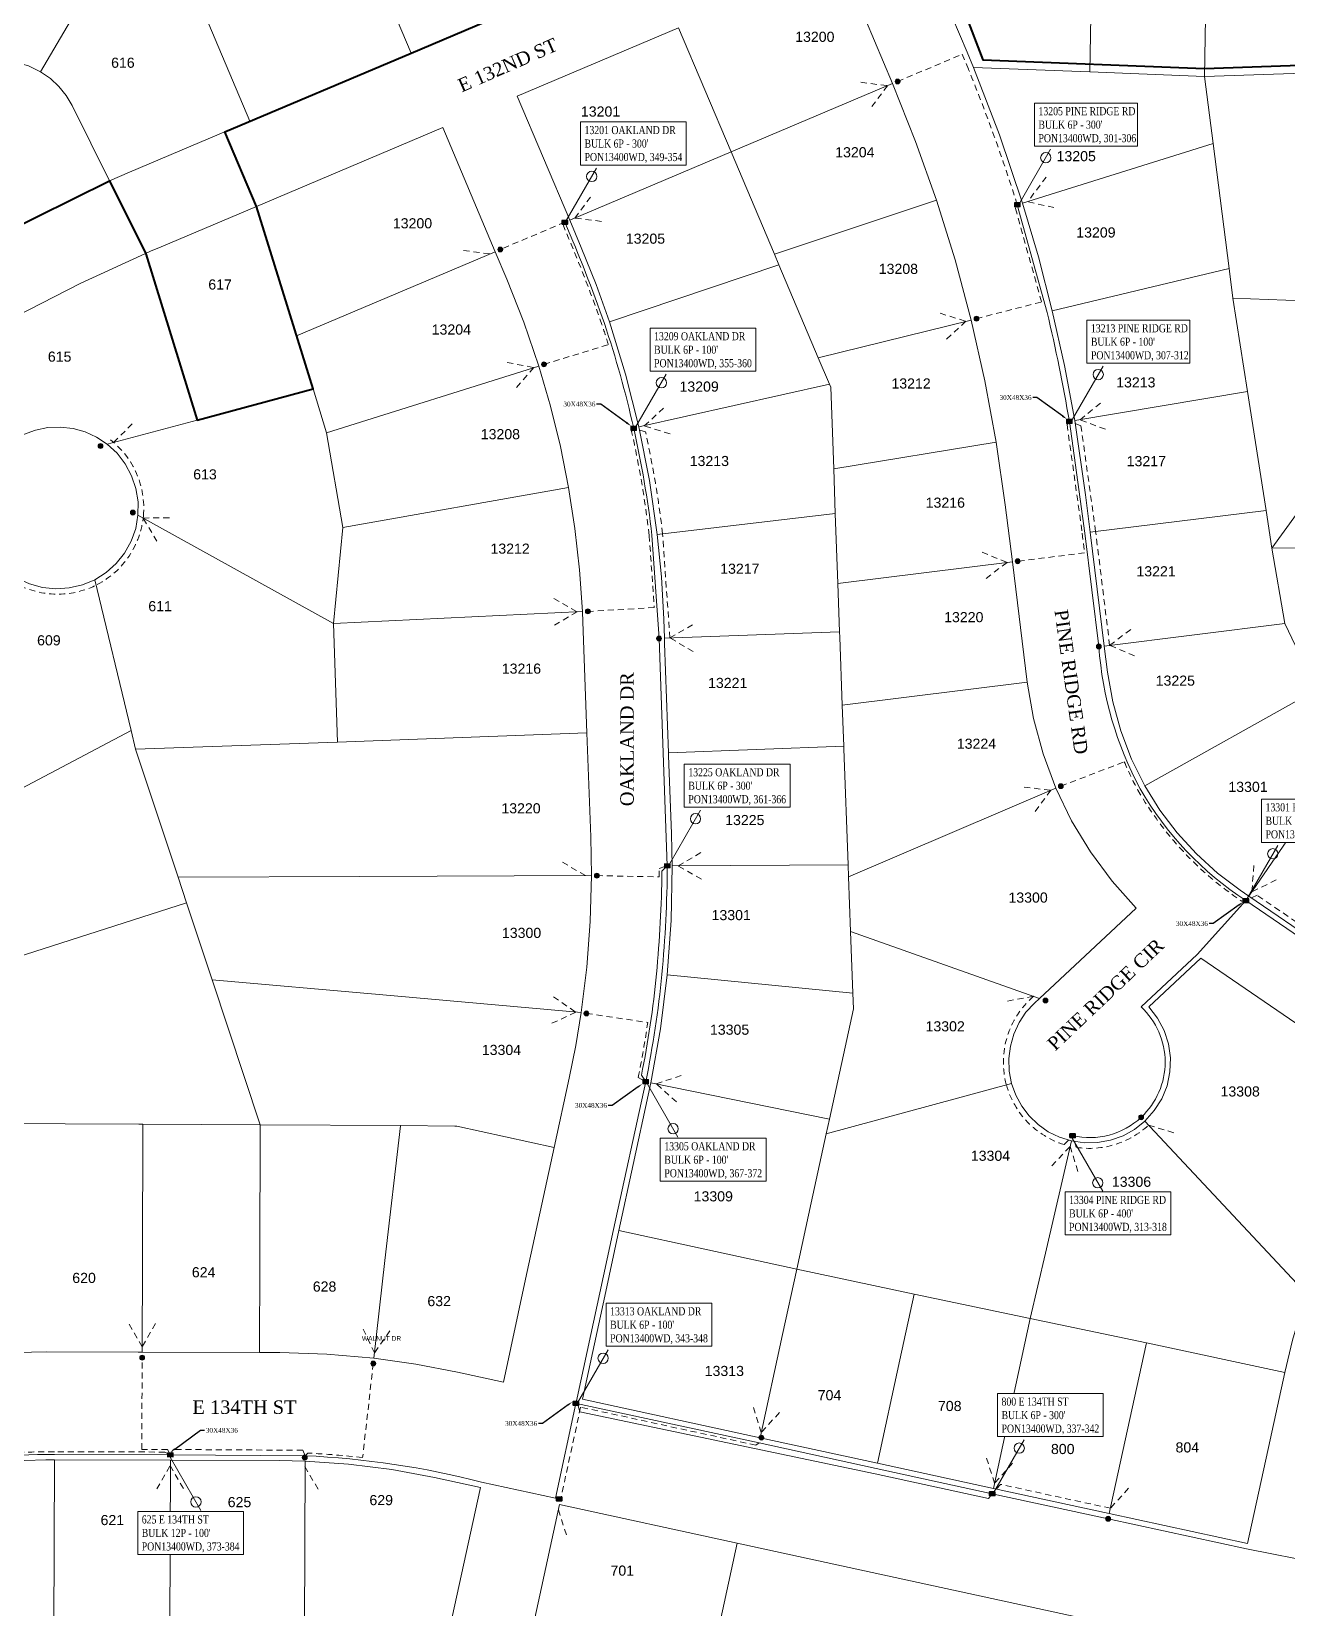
# Model space of a CAD drawing. Header units: feet. Extents: x 865220 to 2822444, y -2240498 to 975731.
# Drawn here: x 2815215 to 2816146, y 970815 to 971985 of the extents above; entities that cross this region are included whole.
import ezdxf
from ezdxf import colors
from ezdxf.entities.mleader import LeaderData, LeaderLine
from ezdxf.enums import TextEntityAlignment as Align
from ezdxf.lldxf.tags import DXFTag
from ezdxf.math import Vec2, Vec3

# ---------------------------------------------------------------- set-up
doc = ezdxf.new("R2010")
doc.units = ezdxf.units.FT
doc.header["$LTSCALE"] = 0.015
doc.header["$MEASUREMENT"] = 0
doc.linetypes.add('DASHED', pattern=[5, 3, -2])
for name, color, linetype in [('144C', 112, '144C'), ('48E', 112, '48E'), ('48F', 112, '48F'), ('Dakota County Addresses', 7, 'Continuous'), ('Dakota County Parcels', 7, 'Continuous'), ('DETAIL', 7, 'Continuous'), ('DROP BURIED', 7, 'DASHED'), ('NOTES', 7, 'Continuous'), ('STREET NAME', 7, 'Continuous'), ('TAIL', 1, 'MST'), ('TELEPHONE STRUCT-PROP', 6, 'Continuous'), ('TERMINALS', 7, 'Continuous')]:
    doc.layers.add(name, color=color, linetype=linetype)
doc.layers.add('RUNNING LINE (UNDERGROUND)', color=10, linetype='Continuous', lineweight=40)
doc.layers.add('WORK BOUNDARY', color=110, linetype='Continuous', lineweight=40)
doc.styles.add('Dimensions 100', font='arial.ttf')
doc.styles.add('Line', font='txt.shx', dxfattribs={"height": 3})
doc.styles.add('SIMPLEX', font='times.ttf', dxfattribs={"width": 0.8})
doc.styles.get("Standard").update_dxf_attribs({"font": 'times.ttf'})
doc.styles.add('Utilities', font='arial.ttf', dxfattribs={"height": 2.5})
tags = doc.linetypes.add('144C', pattern='A,80,-5,["144C",Line,S=1.5,R=0,X=0,Y=-1.5],-24', length=109).pattern_tags.tags
tags[6] = DXFTag(74, 10)
tags = doc.linetypes.add('48E', pattern='A,80,-5,["48E",Line,S=1.5,R=0,X=0,Y=-1.5],-20', length=105).pattern_tags.tags
tags[6] = DXFTag(74, 10)
tags = doc.linetypes.add('48F', pattern='A,80,-5,["48F",Line,S=1.5,R=0,X=0,Y=-1.5],-20', length=105).pattern_tags.tags
tags[6] = DXFTag(74, 10)
tags = doc.linetypes.add('MST', pattern='A,5,-5,5,-5,["TAIL",Line,S=1.5,R=0,X=0,Y=-1.5],-20', length=40).pattern_tags.tags
tags[10] = DXFTag(74, 10)

# ---------------------------------------------------------------- blocks, each defined once
blk = doc.blocks.new('ACMAP_ANN_TEMPLATE_Dakota County Addresses')
at = {"layer": 'Dakota County Addresses', "style": 'Dimensions 100'}
blk.add_attdef('DakotaCountyAddress', text='', height=50, dxfattribs=at).set_placement((0, 0), align=Align.CENTER)
blk = doc.blocks.new('Proposed FlowerPot')
at = {"lineweight": 5, "ltscale": 100, "true_color": 0xffffff}
h = blk.add_hatch(color=7, dxfattribs=at)
h.dxf.hatch_style = 1
h.paths.add_polyline_path([(-0.06, 0, 0.414214), (0, -0.06, 0.414214), (0.06, 0, 0.414214), (0, 0.06, 0.414214)])
at = {"lineweight": 5, "ltscale": 100}
blk.add_circle((0, 0), 0.0604, dxfattribs=at)
at = {"layer": 'RUNNING LINE (UNDERGROUND)', "color": 6, "lineweight": 5, "const_width": 0.00907, "flags": 128}
blk.add_lwpolyline([(-0.06, 0, -0.414214), (0, 0.06, -0.414214), (0.06, 0, -0.414214), (0, -0.06, -0.414214), (-0.06, 0)], format="xyb", dxfattribs=at)
at = {"color": 18, "linetype": 'ByBlock', "lineweight": 5, "ltscale": 100, "true_color": 0x000000, "style": 'Dimensions 100'}
blk.add_text('F', height=0.0744, dxfattribs=at).set_placement((-0.029, -0.037))
blk = doc.blocks.new('NEW HH')
at = {"ltscale": 40, "true_color": 0xffffff}
h = blk.add_hatch(color=7, dxfattribs=at)
h.dxf.hatch_style = 1
h.paths.add_polyline_path([(-0.061, -0.031, 0.414214), (-0.046, -0.046), (0.046, -0.046, 0.414214), (0.061, -0.031), (0.061, 0.031, 0.414214), (0.046, 0.046), (-0.046, 0.046, 0.414214), (-0.061, 0.031)])
at = {"layer": 'RUNNING LINE (UNDERGROUND)', "color": 6, "lineweight": 0, "const_width": 0.005, "flags": 128}
blk.add_lwpolyline([(-0.061, 0.031), (-0.061, -0.031, 0.414214), (-0.046, -0.046), (0.046, -0.046, 0.414214), (0.061, -0.031), (0.061, 0.031, 0.414214), (0.046, 0.046), (-0.046, 0.046, 0.414214)], format="xyb", close=True, dxfattribs=at)
at = {"layer": 'TELEPHONE STRUCT-PROP', "color": 18, "true_color": 0x000000, "style": 'Utilities'}
blk.add_text('HH', height=0.05, dxfattribs=at).set_placement((0, 0), align=Align.MIDDLE_CENTER)
blk = doc.blocks.new('TERMINAL')
at = {"lineweight": 5, "ltscale": 0.5, "flags": 128}
blk.add_lwpolyline([(-0.1, -0.6), (-0.1, 44.8)], dxfattribs=at)
at = {"lineweight": 5, "ltscale": 0.5}
blk.add_circle((-0.1, 37.6), 3.83, dxfattribs=at)

msp = doc.modelspace()

# ---------------------------------------------------------------- linework, layer by layer
at = {"layer": '144C', "lineweight": 5, "ltscale": 50, "flags": 128}
msp.add_lwpolyline([(2814698.8, 970761.2), (2814698.6, 970766), (2814702.7, 970774, 0.067662), (2814827.3, 970791.3), (2814879.9, 970806.1), (2814888.3, 970800.3), (2814900.1, 970805, 0.042804), (2814982.3, 970852.3), (2815009.7, 970870.2, -0.079074), (2815131.8, 970919.3, -0.054151), (2815231.9, 970929.6), (2815317.9, 970929.3), (2815417.9, 970928.7, -0.050814), (2815548.8, 970909.1), (2815603.5, 970897.2), (2815618.7, 970967.5), (2815622.6, 970966.7), (2815754.6, 970938.1), (2815841.5, 970919.2), (2815927.5, 970900.5), (2816013.5, 970881.9), (2816116.1, 970859.6), (2816171.3, 970848.8), (2816171.9, 970852.8), (2816199.2, 970978.7, -0.078926), (2816252.8, 971113.6, -0.02943), (2816310.4, 971192.8, 0.019513), (2816359.6, 971258.8, 0.079325), (2816388.9, 971330.8, 0.078159), (2816394.4, 971407.2), (2816389, 971441.8), (2816378.6, 971486.9, -0.04762), (2816359.7, 971591.4, -0.102851), (2816378.8, 971701.5)], format="xyb", dxfattribs=at)
at = {"layer": '48E', "lineweight": 5, "ltscale": 50, "flags": 128}
msp.add_lwpolyline([(2815984.7, 971695.8), (2815996.2, 971613), (2816006.6, 971528.8, 0.10613), (2816037.2, 971423.4, 0.118928), (2816115.6, 971340.4), (2816185.7, 971292.4), (2816271.4, 971233.8), (2816309.1, 971204, -0.001077), (2816306.3, 971200.5), (2816310.3, 971192.7)], format="xyb", dxfattribs=at)
at = {"layer": '48F', "lineweight": 5, "ltscale": 50, "flags": 128}
msp.add_lwpolyline([(2815661.6, 971690.7, -0.025815), (2815675.1, 971611.5), (2815680.4, 971534.8), (2815683.5, 971450), (2815686.5, 971366.2, -0.021445), (2815682.5, 971285.7, -0.025871), (2815670.5, 971206.1), (2815646.7, 971096.5), (2815619.6, 970971.5), (2815618.7, 970967.5)], format="xyb", dxfattribs=at)
at = {"layer": 'Dakota County Parcels', "lineweight": 5}
for p, q in [((2815221.7, 971955.1), (2815302.8, 972093.3)), ((2816000, 971955), (2816001.9, 972087.8)), ((2816085, 971951.6), (2816086.9, 972086.6)), ((2815457.6, 972061.1), (2815496.6, 971969)), ((2815869.9, 972061.8), (2815908.8, 971969.7)), ((2815814.6, 972038.4), (2815853.6, 971946.4)), ((2815337.9, 972010.5), (2815376.8, 971918.4)), ((2815575.2, 971937.1), (2815694.9, 971987.8)), ((2815733.9, 971895.7), (2815694.9, 971987.8)), ((2815376.8, 971918.4), (2815496.6, 971969)), ((2815913.5, 971958.4), (2815908.8, 971969.7)), ((2815913.5, 971958.4), (2816000, 971955)), ((2815733.9, 971895.7), (2815853.6, 971946.4)), ((2816000, 971955), (2816085, 971951.6)), ((2816085, 971951.6), (2816158.2, 971954.2)), ((2816085, 971951.6), (2816091.3, 971901.9)), ((2815575.2, 971937.1), (2815614.1, 971845.1)), ((2815245.2, 971930), (2815272.8, 971874.2)), ((2815287.7, 971880.7), (2815376.8, 971918.4)), ((2815381.8, 971855.3), (2815519.9, 971913.8)), ((2815519.9, 971913.8), (2815558.9, 971821.7)), ((2815950, 971857.7), (2816091.3, 971901.9)), ((2816091.3, 971901.9), (2816103.2, 971809.2)), ((2815614.1, 971845.1), (2815733.9, 971895.7)), ((2815733.9, 971895.7), (2815766, 971819.8)), ((2815287.7, 971880.7), (2815272.8, 971874.2)), ((2815311.1, 971825.4), (2815381.8, 971855.3)), ((2815381.8, 971855.3), (2815411.5, 971759.3)), ((2815766, 971819.8), (2815886.2, 971859.8)), ((2815614.1, 971845.1), (2815622.7, 971824.8)), ((2815303.2, 971822), (2815299.5, 971820.4)), ((2815337.7, 971696.8), (2815299.5, 971820.4)), ((2815311.1, 971825.4), (2815303.2, 971822)), ((2815411.5, 971759.3), (2815558.9, 971821.7)), ((2815558.9, 971821.7), (2815567.5, 971801.4)), ((2815766, 971819.8), (2815769.3, 971811.9)), ((2815643.6, 971769.6), (2815769.3, 971811.9)), ((2815769.3, 971811.9), (2815798.5, 971743)), ((2815972, 971777.7), (2816103.2, 971809.2)), ((2816103.2, 971809.2), (2816106, 971787.1)), ((2816106, 971787.1), (2816116.8, 971718.1)), ((2816106, 971787.1), (2816204.3, 971783.4)), ((2815798.5, 971743), (2815911.9, 971771)), ((2815411.5, 971759.3), (2815423.8, 971719.9)), ((2815433.8, 971687.4), (2815591.2, 971736.9)), ((2815798.5, 971743), (2815806.8, 971723.4)), ((2815665.4, 971691.7), (2815806.8, 971723.4)), ((2815807.7, 971721.2), (2815806.8, 971723.4)), ((2816134.9, 971601.7), (2816229.2, 971732.5)), ((2815341.6, 971697.9), (2815423.8, 971719.9)), ((2815423.8, 971719.9), (2815433.8, 971687.4)), ((2815809.9, 971660.6), (2815807.7, 971721.2)), ((2815988.7, 971696.4), (2816116.8, 971718.1)), ((2816116.8, 971718.1), (2816130.6, 971629.7)), ((2815271.1, 971678.9), (2815337.7, 971696.8)), ((2815337.7, 971696.8), (2815341.6, 971697.9)), ((2815996.8, 971641.3), (2815988.7, 971696.4)), ((2815433.8, 971687.4), (2815445.9, 971617.1)), ((2815809.9, 971660.6), (2815930.5, 971680.4)), ((2815937.2, 971633.9), (2815930.5, 971680.4)), ((2815811.1, 971627.4), (2815809.9, 971660.6)), ((2815445.9, 971617.1), (2815613.3, 971646.8)), ((2815937.2, 971633.9), (2815942.5, 971591.6)), ((2815996.8, 971641.3), (2816000.2, 971613.6)), ((2815293.9, 971626.2), (2815438.8, 971546)), ((2815679, 971611.9), (2815811.1, 971627.4)), ((2815813, 971575.6), (2815811.1, 971627.4)), ((2816000.2, 971613.6), (2816130.6, 971629.7)), ((2816130.6, 971629.7), (2816134.9, 971601.7)), ((2815438.8, 971546), (2815445.9, 971617.1)), ((2816000.2, 971613.6), (2816010.6, 971529.2)), ((2816134.9, 971601.7), (2816303.6, 971604.9)), ((2816134.9, 971601.7), (2816144.6, 971545.8)), ((2815813, 971575.6), (2815942.5, 971591.6)), ((2815942.5, 971591.6), (2815953.5, 971502.3)), ((2815261.9, 971578.4), (2815288.8, 971466.6)), ((2815814.3, 971539.8), (2815813, 971575.6)), ((2815438.8, 971546), (2815623.6, 971554.7)), ((2815623.9, 971547.1), (2815623.6, 971554.7)), ((2815684.4, 971535.1), (2815683.9, 971549.2)), ((2815442, 971458), (2815438.8, 971546)), ((2815626.9, 971464.8), (2815623.9, 971547.1)), ((2815684.4, 971535.1), (2815814.3, 971539.8)), ((2815814.4, 971535.8), (2815814.3, 971539.8)), ((2816010.6, 971529.2), (2816144.6, 971545.8)), ((2816144.6, 971545.8), (2816167.9, 971496.7)), ((2815684.5, 971531.1), (2815684.4, 971535.1)), ((2815687.5, 971450.1), (2815684.5, 971531.1)), ((2815816.3, 971485.3), (2815814.4, 971535.8)), ((2816010.6, 971529.2), (2816013, 971509.7)), ((2815816.3, 971485.3), (2815953.5, 971502.3)), ((2816040.7, 971425.4), (2816167.9, 971496.7)), ((2815817.4, 971454.9), (2815816.3, 971485.3)), ((2815161.2, 971399.1), (2815288.8, 971466.6)), ((2815288.8, 971466.6), (2815292.1, 971452.6)), ((2815292.1, 971452.6), (2815442, 971458)), ((2815442, 971458), (2815626.9, 971464.8)), ((2815629.7, 971387.7), (2815626.9, 971464.8)), ((2815687.5, 971450.1), (2815817.4, 971454.9)), ((2815817.5, 971452.9), (2815817.4, 971454.9)), ((2816117.8, 971343.7), (2816196.9, 971459.2)), ((2815292.1, 971452.6), (2815323.6, 971357.7)), ((2815687.5, 971448.1), (2815687.5, 971450.1)), ((2815689.7, 971389.8), (2815687.5, 971448.1)), ((2815820.6, 971367), (2815817.5, 971452.9)), ((2815974.7, 971423.8), (2815820.9, 971357.9)), ((2815630.2, 971358.9), (2815629.7, 971387.7)), ((2815690.2, 971366.2), (2815689.7, 971389.8)), ((2815690.2, 971366.2), (2815820.6, 971367)), ((2815820.9, 971357.9), (2815820.6, 971367)), ((2815323.6, 971357.7), (2815329.9, 971338.7)), ((2815822.4, 971317.5), (2815820.9, 971357.9)), ((2815329.9, 971338.7), (2815348.8, 971281.7)), ((2816111.4, 971348.1), (2816117.8, 971343.7)), ((2816117.8, 971343.7), (2816188, 971295.7)), ((2815962.5, 971267.9), (2816034.3, 971334.8)), ((2815824, 971271.8), (2815822.4, 971317.5)), ((2815822.4, 971317.5), (2815962.5, 971267.9)), ((2816043.6, 971261.5), (2816082.3, 971297.6)), ((2816082.3, 971297.6), (2816238.1, 971191)), ((2815348.8, 971281.7), (2815384.5, 971174.1)), ((2815686.4, 971285.4), (2815824, 971271.8)), ((2815824.5, 971260.2), (2815824, 971271.8)), ((2815958.8, 971264.4), (2815962.5, 971267.9)), ((2815806.7, 971178.2), (2815824.5, 971260.2)), ((2815672.4, 971196.1), (2815674.4, 971205.3)), ((2815674.4, 971205.3), (2815806.7, 971178.2)), ((2815804.3, 971167.3), (2815941.9, 971204.8)), ((2815294.5, 971174.6), (2815297.5, 971174.6)), ((2815297.5, 971174.6), (2815384.5, 971174.1)), ((2815384.5, 971174.1), (2815488.6, 971173.5)), ((2815804.3, 971167.3), (2815806.7, 971178.2)), ((2816040.8, 971176.8), (2816160.8, 971048.6)), ((2815488.6, 971173.5), (2815528.9, 971173.2)), ((2815650.6, 971095.7), (2815782.5, 971067)), ((2815869.6, 971048.6), (2815782.5, 971067)), ((2815955.7, 971030.4), (2815869.6, 971048.6)), ((2815955.7, 971030.4), (2816041.8, 971012.3)), ((2816041.8, 971012.3), (2816144.5, 970990.5)), ((2815225.9, 971005.6), (2815204, 971005.2)), ((2815225.9, 971005.6), (2815294, 971005.4)), ((2815294, 971005.4), (2815297, 971005.4)), ((2815297, 971005.4), (2815384, 971005.1)), ((2815384, 971005.1), (2815399, 971005.1)), ((2815530.9, 970990.7), (2815564.9, 970983.3)), ((2815623.5, 970970.6), (2815755.4, 970942)), ((2815755.4, 970942), (2815842.4, 970923.1)), ((2815225.6, 970925.7), (2815231.9, 970925.6)), ((2815231.5, 970800.2), (2815231.9, 970925.6)), ((2815231.9, 970925.6), (2815317.9, 970925.3)), ((2815317.4, 970799.9), (2815317.9, 970925.3)), ((2815317.9, 970925.3), (2815398.7, 970925.1)), ((2815417.8, 970924.7), (2815398.7, 970925.1)), ((2815842.4, 970923.1), (2815928.4, 970904.4)), ((2815513.9, 970912.5), (2815547.9, 970905.2)), ((2815928.4, 970904.4), (2816014.3, 970885.8)), ((2815586.2, 970799), (2815606.5, 970892.4)), ((2815606.5, 970892.4), (2815738.4, 970863.8)), ((2816014.3, 970885.8), (2816116.9, 970863.5)), ((2815724.3, 970798.9), (2815738.4, 970863.8)), ((2815738.4, 970863.8), (2816044.3, 970797.4))]:
    msp.add_line(p, q, dxfattribs=at)
for points in [[(2815221.7, 971955.1), (2815212.7, 971959.5), (2815203.1, 971962.2), (2815193.2, 971963.4), (2815183.3, 971962.8), (2815173.5, 971960.7), (2815164.3, 971956.9)], [(2815950, 971857.7), (2815932.8, 971908.4), (2815913.5, 971958.4)], [(2815245.2, 971930), (2815240.7, 971937.5), (2815235.3, 971944.3), (2815228.9, 971950.2), (2815221.7, 971955.1)], [(2815886.2, 971859.8), (2815870.7, 971903.4), (2815853.6, 971946.4)], [(2815911.9, 971771), (2815899.9, 971815.7), (2815886.2, 971859.8)], [(2815972, 971777.7), (2815961.7, 971817.8), (2815950, 971857.7)], [(2815299.5, 971820.4), (2815250.9, 971798), (2815203.4, 971773.5), (2815157, 971747)], [(2815643.6, 971769.6), (2815633.7, 971797.4), (2815622.7, 971824.8)], [(2815591.2, 971736.9), (2815580.1, 971769.4), (2815567.5, 971801.4)], [(2815930.5, 971680.4), (2815922.1, 971725.9), (2815911.9, 971771)], [(2815988.7, 971696.4), (2815981, 971737.2), (2815972, 971777.7)], [(2815665.4, 971691.7), (2815655.5, 971730.9), (2815643.6, 971769.6)], [(2815613.3, 971646.8), (2815607.2, 971677.2), (2815599.8, 971707.2), (2815591.2, 971736.9)], [(2815271.1, 971678.9), (2815263.2, 971684.1), (2815254.7, 971688), (2815245.7, 971690.5), (2815236.3, 971691.6), (2815227, 971691.2), (2815217.8, 971689.3), (2815209, 971686), (2815200.8, 971681.5)], [(2815679, 971611.9), (2815673.3, 971652), (2815665.4, 971691.7)], [(2815293.9, 971626.2), (2815294, 971636.1), (2815292.4, 971646), (2815289.2, 971655.5), (2815284.5, 971664.3), (2815278.4, 971672.2), (2815271.1, 971678.9)], [(2815623.6, 971554.7), (2815621.4, 971585.6), (2815618, 971616.3), (2815613.3, 971646.8)], [(2815261.9, 971578.4), (2815270.3, 971583.7), (2815277.8, 971590.4), (2815284, 971598.2), (2815288.9, 971606.9), (2815292.2, 971616.3), (2815293.9, 971626.2)], [(2815683.9, 971549.2), (2815682.1, 971580.6), (2815679, 971611.9)], [(2815204.4, 971579.5), (2815213.4, 971575.3), (2815223, 971572.7), (2815233, 971571.6), (2815242.9, 971572.3), (2815252.7, 971574.5), (2815261.9, 971578.4)], [(2815953.5, 971502.3), (2815958.1, 971475.5), (2815965.2, 971449.3), (2815974.7, 971423.8)], [(2816013, 971509.7), (2816016.9, 971487.7), (2816022.8, 971466.2), (2816030.8, 971445.3), (2816040.7, 971425.4)], [(2815974.7, 971423.8), (2815986.4, 971399.6), (2816000.4, 971376.5), (2816016.4, 971354.9), (2816034.3, 971334.8)], [(2816040.7, 971425.4), (2816051.9, 971407.4), (2816064.7, 971390.6), (2816078.9, 971375), (2816094.6, 971360.8), (2816111.4, 971348.1)], [(2815686.4, 971285.4), (2815689.3, 971325.7), (2815690.2, 971366.2)], [(2815323.6, 971357.7), (2815458.4, 971358.2), (2815630.2, 971358.9)], [(2815622.6, 971257.3), (2815626.7, 971291), (2815629.2, 971324.9), (2815630.2, 971358.9)], [(2815080.2, 971258.7), (2815197.3, 971296.2), (2815329.9, 971338.7)], [(2815348.8, 971281.7), (2815472.7, 971270.7), (2815622.6, 971257.3)], [(2815674.4, 971205.3), (2815681.4, 971245.2), (2815686.4, 971285.4)], [(2815613.8, 971208.8), (2815618.6, 971232.9), (2815622.6, 971257.3)], [(2815958.8, 971264.4), (2815952.5, 971257.6), (2815947.4, 971249.9), (2815943.5, 971241.4), (2815941, 971232.5), (2815939.8, 971223.2), (2815940.1, 971214), (2815941.9, 971204.8)], [(2816040.8, 971176.8), (2816047.7, 971184.6), (2816053.3, 971193.4), (2816057.2, 971203.1), (2816059.3, 971213.3), (2816059.7, 971223.8), (2816058.2, 971234.1), (2816055, 971244.1), (2816050.1, 971253.3), (2816043.6, 971261.5)], [(2815602.6, 971157.3), (2815602.6, 971157.3), (2815613.8, 971208.8)], [(2815941.9, 971204.8), (2815945, 971196.1), (2815949.4, 971188), (2815955, 971180.7), (2815961.6, 971174.3), (2815969.1, 971169), (2815977.4, 971164.9), (2815986.2, 971162.1)], [(2815650.6, 971095.7), (2815661.3, 971144.7), (2815672.4, 971196.1)], [(2815197.2, 971175.2), (2815239.8, 971174.9), (2815294.5, 971174.6)], [(2815297, 971005.4), (2815297.2, 971074.5), (2815297.5, 971174.5), (2815297.5, 971174.6)], [(2815384, 971005.1), (2815384.2, 971074), (2815384.5, 971174), (2815384.5, 971174.1)], [(2815986.2, 971162.1), (2815995.9, 971160.7), (2816005.7, 971160.9), (2816015.3, 971162.6), (2816024.5, 971165.9), (2816033.1, 971170.7), (2816040.8, 971176.8)], [(2815468.8, 971001), (2815477.1, 971073.5), (2815488.6, 971173.4), (2815488.6, 971173.5)], [(2815528.9, 971173.2), (2815530.3, 971173), (2815602.6, 971157.3)], [(2815782.5, 971067), (2815793.2, 971116.2), (2815804.3, 971167.3)], [(2815955.7, 971030.4), (2815966.9, 971078.8), (2815986.2, 971162.1)], [(2815564.9, 970983.3), (2815581.4, 971059.6), (2815602.6, 971157.3)], [(2815623.5, 970970.6), (2815640.1, 971047), (2815650.6, 971095.7)], [(2815755.4, 970942), (2815772, 971018.5), (2815782.5, 971067)], [(2815842.4, 970923.1), (2815859, 970999.8), (2815869.6, 971048.6)], [(2816160.8, 971048.6), (2816157.2, 971037.7), (2816150.3, 971014.3), (2816144.5, 970990.5)], [(2815928.4, 970904.4), (2815945, 970981.2), (2815955.7, 971030.4)], [(2816014.3, 970885.8), (2816031, 970962.6), (2816041.8, 971012.3)], [(2815468.8, 971001), (2815434, 971004), (2815399, 971005.1)], [(2815530.9, 970990.7), (2815500, 970996.6), (2815468.8, 971001)], [(2816116.9, 970863.5), (2816133.7, 970940.5), (2816144.5, 970990.5)], [(2815225.6, 970925.7), (2815194.4, 970924.6), (2815163.4, 970921.1), (2815132.6, 970915.4)], [(2815417.3, 970799.6), (2815417.3, 970800.4), (2815417.8, 970924.7)], [(2815513.9, 970912.5), (2815482.2, 970918.5), (2815450.1, 970922.5), (2815417.8, 970924.7)], [(2815524.9, 970799.2), (2815525, 970799.9), (2815547.9, 970905.2)]]:
    msp.add_lwpolyline(points, dxfattribs=at)
at = {"layer": 'DROP BURIED', "lineweight": 5, "ltscale": 100}
for points in [[(2815857.3, 971947.9), (2815905.1, 971968.1), (2815909.9, 971956.9, -0.020864), (2815946.1, 971856.5)], [(2815595, 971738.1), (2815642.8, 971752.8, 0.005037), (2815638, 971767.7, 0.018179), (2815609.4, 971840.8), (2815610.5, 971843.5)], [(2815661.6, 971690.7), (2815660, 971688.3, -0.025142), (2815673.1, 971611.3), (2815676.8, 971557.7), (2815627.6, 971554.9)], [(2815688.4, 971535.2), (2815688.4, 971535.3), (2815683, 971612.3, 0.024412), (2815670.4, 971688), (2815665.9, 971689.3)], [(2815206.4, 971578.6), (2815206.4, 971574, 0.235157), (2815263.7, 971574.8, 0.253692), (2815297.9, 971625.8, 0.255293), (2815273.5, 971682.1)], [(2815978.4, 971425.3), (2816025.4, 971443.3, 0.021982), (2816035.5, 971422.4, 0.116537), (2816112.6, 971340), (2816115.6, 971340.4)], [(2815634.2, 971358.9), (2815680.4, 971358, 0.001628), (2815680.5, 971364.1), (2815686.5, 971366.2)], [(2815958.1, 971269.4, 0.287978), (2815938, 971203.8, 0.257057), (2815980.9, 971159.4), (2815984.1, 971162.8)], [(2815626.5, 971256.7), (2815672, 971250, -0.013395), (2815665, 971209.2), (2815670.5, 971206.1)], [(2815988.4, 971161.8), (2815989.8, 971157.4, 0.229998), (2816043.5, 971173.9, 0.000025), (2816043.5, 971173.9)], [(2815317.9, 970929.4), (2815313.9, 970931.4), (2815231.9, 970931.6, 0.01309), (2815207.4, 970931.1), (2815204.1, 971001.2)], [(2815468.4, 970997), (2815460.5, 970927.3, 0.015512), (2815420, 970930.6), (2815417.9, 970928.7)]]:
    msp.add_lwpolyline(points, format="xyb", dxfattribs=at)
for points in [[(2815830, 971947.3), (2815849.9, 971944.8), (2815837.8, 971928.9)], [(2815967.5, 971877), (2815953.8, 971858.8)], [(2815637.7, 971844.2), (2815617.8, 971846.6), (2815629.9, 971862.6)], [(2815915.8, 971772), (2815964, 971784.4), (2815944.7, 971854), (2815946.1, 971856.5)], [(2815973.3, 971854.4), (2815953.8, 971858.8)], [(2815610.5, 971843.5), (2815562.6, 971823.3)], [(2815535.4, 971822.5), (2815555.2, 971820.1)], [(2815888.9, 971776), (2815908, 971770.1), (2815893.3, 971756.5)], [(2815567.8, 971739.6), (2815587.4, 971735.7), (2815574.2, 971720.6)], [(2815688.5, 971686.5), (2815669.4, 971692.5), (2815684.1, 971706)], [(2816011.4, 971690), (2815992.7, 971697), (2816008.1, 971709.7)], [(2815275.8, 971680.2), (2815290, 971694.4)], [(2815984.7, 971695.8), (2815983, 971693.4), (2815994.3, 971612.8), (2815996, 971598.3), (2815946.4, 971592.1)], [(2816014.6, 971529.7), (2816004.2, 971614.1), (2815993.3, 971692.6), (2815989, 971694.2)], [(2815308, 971606.9), (2815297.7, 971624.1), (2815317.7, 971624.4)], [(2815920.1, 971598.9), (2815938.5, 971591.1), (2815922.5, 971579.1)], [(2815602.3, 971564.5), (2815619.6, 971554.5), (2815602.3, 971544.5)], [(2815705.7, 971525.2), (2815688.4, 971535.2), (2815705.7, 971545.2)], [(2816033, 971521.9), (2816014.6, 971529.7), (2816030.6, 971541.7)], [(2815951.2, 971424.6), (2815971, 971422.2), (2815959, 971406.2)], [(2815711.8, 971356.2), (2815694.5, 971366.2), (2815711.8, 971376.2)], [(2815608.8, 971368.8), (2815626.2, 971358.8)], [(2816138.1, 971355.7), (2816120.1, 971347), (2816121.6, 971367)], [(2816190.2, 971299), (2816123.9, 971344.4), (2816119.8, 971342.4)], [(2815602.2, 971269.1), (2815618.6, 971257.6), (2815600.4, 971249.2)], [(2815958.1, 971269.4), (2815938.4, 971265.8)], [(2815693.3, 971191.2), (2815678.3, 971204.5), (2815697.3, 971210.8)], [(2816043.5, 971173.9), (2816062.6, 971168.1)], [(2815971.7, 971143.6), (2815985.3, 971158.2), (2815991.2, 971139.1)], [(2815307, 971026.7), (2815297, 971009.4), (2815287, 971026.7)], [(2815480.7, 971021.3), (2815469.3, 971004.9), (2815460.8, 971023)], [(2815317.9, 970929.4), (2815315.9, 970933.4), (2815296.7, 970933.4), (2815297, 971001.4)], [(2815754.6, 970938.1), (2815752.2, 970936.5), (2815622.2, 970964.7), (2815607.4, 970896.3)], [(2815769.7, 970960.7), (2815756.2, 970945.9), (2815750.2, 970964.9)], [(2815417.9, 970928.7), (2815416.1, 970932.7), (2815319.9, 970933.3), (2815317.9, 970929.3)], [(2815307.8, 970904), (2815317.8, 970921.3), (2815327.8, 970904)], [(2815417.7, 970920.7), (2815427.7, 970903.4)], [(2815942.6, 970923.1), (2815929.2, 970908.3), (2815923.1, 970927.4)], [(2816015.2, 970889.7), (2815933.7, 970907.4), (2815930.6, 970903.9)], [(2816028.6, 970904.5), (2816015.2, 970889.7)], [(2815605.7, 970888.5), (2815611.8, 970869.5)]]:
    msp.add_lwpolyline(points, dxfattribs=at)
at = {"layer": 'TAIL', "lineweight": 5, "ltscale": 50, "flags": 128}
for points in [[(2815946.1, 971856.5), (2815968.2, 971776.7, -0.016545), (2815984.7, 971695.8, -0.015758)], [(2815610.5, 971843.5, -0.01864), (2815639.8, 971768.4, -0.025907), (2815661.6, 971690.7, -0.024938)], [(2815670.5, 971206.1), (2815667.3, 971210.8, 0.024589), (2815678.5, 971286.1, 0.020347), (2815682.5, 971362.1), (2815686.5, 971366.2)], [(2815987.1, 971166, 0.248491), (2816038, 971179.7, 0.434701), (2816037.9, 971261.6), (2816079.6, 971300.5), (2816115.6, 971340.4)]]:
    msp.add_lwpolyline(points, format="xyb", dxfattribs=at)
msp.add_lwpolyline([(2815927.5, 970900.5), (2815924.7, 970897), (2815840.7, 970915.3), (2815621.5, 970961.3), (2815620.4, 970965.6)], dxfattribs=at)
at = {"layer": 'WORK BOUNDARY', "ltscale": 50, "flags": 128}
msp.add_lwpolyline([(2814588, 970842.9), (2814698.1, 970841.9), (2814703.1, 971675.7), (2814831.9, 971675), (2814891.9, 971674.6, 0.143951), (2814976.3, 971700), (2815056.9, 971754), (2815164.7, 971820.8), (2815272.8, 971874.2), (2815299.6, 971820), (2815337.7, 971696.8), (2815423.8, 971719.9), (2815381.8, 971855.3), (2815358.4, 971910.6), (2815496.6, 971969), (2815551.8, 971992.4), (2815671.5, 972043), (2815791.2, 972093.7), (2815859.9, 972122.2), (2815881.2, 972066.6), (2815920.6, 971964), (2816085, 971957.6), (2816345.8, 971966.7)], format="xyb", dxfattribs=at)

# ---------------------------------------------------------------- block references
at = {"lineweight": 5}
for name, p, xscale, yscale, zscale in [('Proposed FlowerPot', (2815857.3, 971947.9), 30, 30, 30), ('NEW HH', (2815946.1, 971856.5), 40, 40, 40), ('NEW HH', (2815610.5, 971843.5), 40, 40, 40), ('Proposed FlowerPot', (2815562.6, 971823.3), 30, 30, 30), ('Proposed FlowerPot', (2815915.8, 971772), 30, 30, 30), ('Proposed FlowerPot', (2815595, 971738.1), 30, 30, 30), ('NEW HH', (2815661.6, 971690.7), 40, 40, 40), ('NEW HH', (2815984.7, 971695.8), 40, 40, 40), ('Proposed FlowerPot', (2815266.1, 971677.6), 30, 30, 30), ('Proposed FlowerPot', (2815290.1, 971628.2), 30, 30, 30), ('Proposed FlowerPot', (2815946.4, 971592.1), 30, 30, 30), ('Proposed FlowerPot', (2815627.6, 971554.9), 30, 30, 30), ('Proposed FlowerPot', (2815680.4, 971534.8), 30, 30, 30), ('Proposed FlowerPot', (2816006.6, 971528.8), 30, 30, 30), ('Proposed FlowerPot', (2815978.4, 971425.3), 30, 30, 30), ('Proposed FlowerPot', (2815634.2, 971358.9), 30, 30, 30), ('NEW HH', (2815686.5, 971366.2), 40, 40, 40), ('NEW HH', (2816115.6, 971340.4), 40, 40, 40), ('Proposed FlowerPot', (2815967, 971266.3), 30, 30, 30), ('Proposed FlowerPot', (2815626.5, 971256.7), 30, 30, 30), ('NEW HH', (2815670.5, 971206.1), 40, 40, 40), ('Proposed FlowerPot', (2816038, 971179.7), 30, 30, 30), ('NEW HH', (2815987.1, 971166), 40, 40, 40), ('Proposed FlowerPot', (2815297, 971001.4), 30, 30, 30), ('Proposed FlowerPot', (2815468.4, 970997), 30, 30, 30), ('NEW HH', (2815618.7, 970967.5), 40, 40, 40), ('Proposed FlowerPot', (2815756.3, 970942.1), 30, 30, 30), ('NEW HH', (2815317.9, 970929.3), 40, 40, 40), ('Proposed FlowerPot', (2815417.6, 970927.4), 30, 30, 30), ('NEW HH', (2815606.3, 970896.6), 40, 40, 40), ('NEW HH', (2815927.5, 970900.5), 40, 40, 40), ('Proposed FlowerPot', (2816013.5, 970881.9), 30, 30, 30)]:
    msp.add_blockref(name, p, dxfattribs=dict(at, xscale=xscale, yscale=yscale, zscale=zscale))
at = {"layer": 'Dakota County Addresses', "lineweight": 5, "xscale": 0.15, "yscale": 0.15, "zscale": 0.15}
for p, values in [((2815795.9, 971977.3), {'DakotaCountyAddress': '13200'}), ((2815282.7, 971958.1), {'DakotaCountyAddress': '616'}), ((2815637, 971921.9), {'DakotaCountyAddress': '13201'}), ((2815825.6, 971891.7), {'DakotaCountyAddress': '13204'}), ((2815989.8, 971888.8), {'DakotaCountyAddress': '13205'}), ((2815497.5, 971839), {'DakotaCountyAddress': '13200'}), ((2815670.3, 971827.6), {'DakotaCountyAddress': '13205'}), ((2816004.4, 971832.2), {'DakotaCountyAddress': '13209'}), ((2815857.9, 971805.2), {'DakotaCountyAddress': '13208'}), ((2815354.8, 971793.6), {'DakotaCountyAddress': '617'}), ((2815526.3, 971760.2), {'DakotaCountyAddress': '13204'}), ((2815235.8, 971740.1), {'DakotaCountyAddress': '615'}), ((2815710.1, 971717.9), {'DakotaCountyAddress': '13209'}), ((2815867.3, 971720.2), {'DakotaCountyAddress': '13212'}), ((2816034, 971721), {'DakotaCountyAddress': '13213'}), ((2815562.7, 971682.6), {'DakotaCountyAddress': '13208'}), ((2815717.7, 971662.7), {'DakotaCountyAddress': '13213'}), ((2816041.8, 971662.6), {'DakotaCountyAddress': '13217'}), ((2815343.6, 971652.8), {'DakotaCountyAddress': '613'}), ((2815892.7, 971631.8), {'DakotaCountyAddress': '13216'}), ((2815569.9, 971597.7), {'DakotaCountyAddress': '13212'}), ((2815740.3, 971582.8), {'DakotaCountyAddress': '13217'}), ((2816049, 971580.9), {'DakotaCountyAddress': '13221'}), ((2815310.3, 971555), {'DakotaCountyAddress': '611'}), ((2815906.4, 971546.9), {'DakotaCountyAddress': '13220'}), ((2815227.8, 971529.7), {'DakotaCountyAddress': '609'}), ((2815578.3, 971508.7), {'DakotaCountyAddress': '13216'}), ((2815731.3, 971498.1), {'DakotaCountyAddress': '13221'}), ((2816063.3, 971499.8), {'DakotaCountyAddress': '13225'}), ((2815915.8, 971453), {'DakotaCountyAddress': '13224'}), ((2816117.2, 971421), {'DakotaCountyAddress': '13301'}), ((2815578, 971405.1), {'DakotaCountyAddress': '13220'}), ((2815744, 971396.4), {'DakotaCountyAddress': '13225'}), ((2815954.1, 971338.9), {'DakotaCountyAddress': '13300'}), ((2815733.9, 971325.9), {'DakotaCountyAddress': '13301'}), ((2815578.4, 971312.7), {'DakotaCountyAddress': '13300'}), ((2815732.7, 971240.9), {'DakotaCountyAddress': '13305'}), ((2815892.6, 971243.4), {'DakotaCountyAddress': '13302'}), ((2815563.5, 971225.9), {'DakotaCountyAddress': '13304'}), ((2816111.4, 971195.1), {'DakotaCountyAddress': '13308'}), ((2815926.2, 971147.4), {'DakotaCountyAddress': '13304'}), ((2816030.8, 971128.1), {'DakotaCountyAddress': '13306'}), ((2815720.6, 971117.3), {'DakotaCountyAddress': '13309'}), ((2815342.6, 971061), {'DakotaCountyAddress': '624'}), ((2815253.9, 971056.8), {'DakotaCountyAddress': '620'}), ((2815432.3, 971050.4), {'DakotaCountyAddress': '628'}), ((2815517.3, 971039.6), {'DakotaCountyAddress': '632'}), ((2815728.8, 970987.8), {'DakotaCountyAddress': '13313'}), ((2815806.8, 970969.8), {'DakotaCountyAddress': '704'}), ((2815896, 970961.8), {'DakotaCountyAddress': '708'}), ((2815979.8, 970929.9), {'DakotaCountyAddress': '800'}), ((2816072.2, 970931.1), {'DakotaCountyAddress': '804'}), ((2815369.2, 970890.5), {'DakotaCountyAddress': '625'}), ((2815474.3, 970892), {'DakotaCountyAddress': '629'}), ((2815274.9, 970877.2), {'DakotaCountyAddress': '621'}), ((2815653.1, 970839.7), {'DakotaCountyAddress': '701'})]:
    msp.add_blockref('ACMAP_ANN_TEMPLATE_Dakota County Addresses', p, dxfattribs=at).add_auto_attribs(values)
at = {"layer": 'TERMINALS', "lineweight": 5, "ltscale": 0.5, "rotation": 329.9999999999999}
for p in [(2815948.5, 971858.8), (2815611.7, 971844.9), (2815663.4, 971691.9), (2815688.7, 971368.5), (2815620.2, 970968.3), (2815928.8, 970901.7)]:
    msp.add_blockref('TERMINAL', p, dxfattribs=at)
at = {"layer": 'TERMINALS', "lineweight": 5, "ltscale": 0.5, "xscale": -1, "rotation": 210}
msp.add_blockref('TERMINAL', (2815987.1, 971163.7), dxfattribs=at)

# ---------------------------------------------------------------- texts
at = {"layer": 'NOTES', "color": 1, "insert": (2815460, 971017.4), "char_height": 3.5, "width": 30.39, "attachment_point": 1, "style": 'Dimensions 100'}
msp.add_mtext('WALNUT DR', dxfattribs=at)
at = {"layer": 'STREET NAME', "lineweight": 5, "ltscale": 40, "char_height": 10, "attachment_point": 1}
for s, insert, rotation in [('E 132ND ST', (2815530, 971948.9), 23.7033), ('PINE RIDGE RD', (2815983.5, 971556.9), 278.064), ('OAKLAND DR', (2815651.6, 971410.4), 90), ('PINE RIDGE CIR', (2815967.3, 971235.7), 43.5477)]:
    msp.add_mtext(s, dxfattribs=dict(at, insert=insert, rotation=rotation))
at = {"layer": 'STREET NAME', "lineweight": 5, "ltscale": 40, "insert": (2815334.3, 970969.7), "char_height": 10, "attachment_point": 1}
msp.add_mtext('E 134TH ST', dxfattribs=at)

# ---------------------------------------------------------------- next in the draw order: texts
at = {"layer": 'TERMINALS', "lineweight": 5, "ltscale": 0.5, "insert": (2815961.8, 971928.9), "char_height": 6, "width": 70.481, "attachment_point": 1, "style": 'SIMPLEX', "bg_fill": 19, "box_fill_scale": 1.5, "bg_fill_color": 256, "bg_fill_transparency": 0}
msp.add_mtext("13205 PINE RIDGE RD\\PBULK 6P - 300'\\PPON13400WD, 301-306", dxfattribs=at)
at = {"layer": 'TERMINALS', "lineweight": 5, "ltscale": 0.5, "char_height": 6, "attachment_point": 1, "style": 'SIMPLEX', "bg_fill": 19, "box_fill_scale": 1.5, "bg_fill_color": 256, "bg_fill_transparency": 0}
for s, insert in [("13201 OAKLAND DR\\PBULK 6P - 300'\\PPON13400WD, 349-354", (2815625.1, 971914.9)), ("13209 OAKLAND DR\\PBULK 6P - 100'\\PPON13400WD, 355-360", (2815676.7, 971762)), ("13225 OAKLAND DR\\PBULK 6P - 300'\\PPON13400WD, 361-366", (2815702.1, 971438.6)), ("13304 PINE RIDGE RD\\PBULK 6P - 400'\\PPON13400WD, 313-318", (2815984.5, 971121.4)), ("13313 OAKLAND DR\\PBULK 6P - 100'\\PPON13400WD, 343-348", (2815644.1, 971038.8)), ("800 E 134TH ST\\PBULK 6P - 300'\\PPON13400WD, 337-342", (2815934.4, 970971.8))]:
    msp.add_mtext(s, dxfattribs=dict(at, insert=insert))

# ---------------------------------------------------------------- next in the draw order: leaders
at = {"layer": 'DETAIL', "lineweight": 5, "ltscale": 5}
ml = msp.add_multileader_mtext('Standard', dxfattribs=at)
ml.set_content('30X48X36', color=256)
ml.set_leader_properties()
ml.build(insert=Vec2(0, 0))
ml.multileader.update_dxf_attribs({"has_text_frame": 1, "text_left_attachment_type": 2, "text_right_attachment_type": 2, "dogleg_length": 3})
ctx = ml.context
ctx.base_point, ctx.char_height, ctx.landing_gap_size, ctx.plane_origin = Vec3(2815608.6, 971708.6), 3.5, 1.5, Vec3(2815683.8, 971725.5)
ctx.left_attachment, ctx.right_attachment, ctx.text_align_type = 2, 2, 1
notes = []
notes.append((ctx, [(0, (1, 1, 0), (2815637.1, 971708.6), (-1, 0), 3, [(0, [(2815659.5, 971692.5)], 0, [])])]))
ctx.mtext.insert, ctx.mtext.alignment, ctx.mtext.flow_direction = Vec3(2815621.3, 971710.4), 2, 5
ctx.mtext.has_bg_fill, ctx.mtext.bg_color, ctx.mtext.bg_scale_factor, ctx.mtext.bg_transparency, ctx.mtext.use_window_bg_color = 1, -1027028792, 1.5, 0, 1
ml = msp.add_multileader_mtext('Standard', dxfattribs=at)
ml.set_content('30X48X36', color=256)
ml.set_leader_properties()
ml.build(insert=Vec2(0, 0))
ml.multileader.update_dxf_attribs({"has_text_frame": 1, "text_left_attachment_type": 2, "text_right_attachment_type": 2, "dogleg_length": 3})
ctx = ml.context
ctx.base_point, ctx.char_height, ctx.landing_gap_size, ctx.plane_origin = Vec3(2815932, 971713.5), 3.5, 1.5, Vec3(2816007.2, 971730.3)
ctx.left_attachment, ctx.right_attachment, ctx.text_align_type = 2, 2, 1
notes.append((ctx, [(0, (1, 1, 0), (2815960.5, 971713.5), (-1, 0), 3, [(0, [(2815983, 971697.4)], 0, [])])]))
ctx.mtext.insert, ctx.mtext.alignment, ctx.mtext.flow_direction = Vec3(2815944.8, 971715.3), 2, 5
ctx.mtext.has_bg_fill, ctx.mtext.bg_color, ctx.mtext.bg_scale_factor, ctx.mtext.bg_transparency, ctx.mtext.use_window_bg_color = 1, -1027028792, 1.5, 0, 1
ml = msp.add_multileader_mtext('Standard', dxfattribs=at)
ml.set_content('30X48X36', color=256)
ml.set_leader_properties()
ml.build(insert=Vec2(0, 0))
ml.multileader.update_dxf_attribs({"has_text_frame": 1, "text_left_attachment_type": 2, "text_right_attachment_type": 2, "dogleg_length": 3})
ctx = ml.context
ctx.base_point, ctx.char_height, ctx.landing_gap_size, ctx.plane_origin = Vec3(2816062.8, 971323.3), 3.5, 1.5, Vec3(2816138.1, 971306.5)
ctx.left_attachment, ctx.right_attachment, ctx.text_align_type = 2, 2, 1
notes.append((ctx, [(0, (1, 1, 0), (2816091.4, 971323.3), (-1, 0), 3, [(0, [(2816113.8, 971339.5)], 0, [])])]))
ctx.mtext.insert, ctx.mtext.alignment, ctx.mtext.flow_direction = Vec3(2816075.6, 971325.1), 2, 5
ctx.mtext.has_bg_fill, ctx.mtext.bg_color, ctx.mtext.bg_scale_factor, ctx.mtext.bg_transparency, ctx.mtext.use_window_bg_color = 1, -1027028792, 1.5, 0, 1
ml = msp.add_multileader_mtext('Standard', dxfattribs=at)
ml.set_content('30X48X36', color=256)
ml.set_leader_properties()
ml.build(insert=Vec2(0, 0))
ml.multileader.update_dxf_attribs({"has_text_frame": 1, "text_left_attachment_type": 2, "text_right_attachment_type": 2, "dogleg_length": 3})
ctx = ml.context
ctx.base_point, ctx.char_height, ctx.landing_gap_size, ctx.plane_origin = Vec3(2815617.2, 971188.5), 3.5, 1.5, Vec3(2815692.4, 971171.7)
ctx.left_attachment, ctx.right_attachment, ctx.text_align_type = 2, 2, 1
notes.append((ctx, [(0, (1, 1, 0), (2815645.7, 971188.5), (-1, 0), 3, [(0, [(2815668.2, 971204.6)], 0, [])])]))
ctx.mtext.insert, ctx.mtext.alignment, ctx.mtext.flow_direction = Vec3(2815629.9, 971190.3), 2, 5
ctx.mtext.has_bg_fill, ctx.mtext.bg_color, ctx.mtext.bg_scale_factor, ctx.mtext.bg_transparency, ctx.mtext.use_window_bg_color = 1, -1027028792, 1.5, 0, 1
ml = msp.add_multileader_mtext('Standard', dxfattribs=at)
ml.set_content('30X48X36', color=256)
ml.set_leader_properties()
ml.build(insert=Vec2(0, 0))
ml.multileader.update_dxf_attribs({"has_text_frame": 1, "text_left_attachment_type": 2, "text_right_attachment_type": 2, "dogleg_length": 3})
ctx = ml.context
ctx.base_point, ctx.char_height, ctx.landing_gap_size, ctx.plane_origin = Vec3(2815565.3, 970952.6), 3.5, 1.5, Vec3(2815640.6, 970935.8)
ctx.left_attachment, ctx.right_attachment, ctx.text_align_type = 2, 2, 1
notes.append((ctx, [(0, (1, 1, 0), (2815593.9, 970952.6), (-1, 0), 3, [(0, [(2815616.3, 970968.8)], 0, [])])]))
ctx.mtext.insert, ctx.mtext.alignment, ctx.mtext.flow_direction = Vec3(2815578.1, 970954.4), 2, 5
ctx.mtext.has_bg_fill, ctx.mtext.bg_color, ctx.mtext.bg_scale_factor, ctx.mtext.bg_transparency, ctx.mtext.use_window_bg_color = 1, -1027028792, 1.5, 0, 1
ml = msp.add_multileader_mtext('Standard', dxfattribs=at)
ml.set_content('30X48X36', color=256)
ml.set_leader_properties()
ml.build(insert=Vec2(0, 0))
ml.multileader.update_dxf_attribs({"has_text_frame": 1, "text_left_attachment_type": 2, "text_right_attachment_type": 2, "dogleg_length": 3})
ctx = ml.context
ctx.base_point, ctx.char_height, ctx.landing_gap_size, ctx.plane_origin = Vec3(2815343.3, 970947.5), 3.5, 1.5, Vec3(2815293.6, 970964.3)
ctx.left_attachment, ctx.right_attachment, ctx.text_align_type = 2, 2, 1
notes.append((ctx, [(0, (1, 1, 0), (2815340.3, 970947.5), (1, 0), 3, [(0, [(2815317.9, 970931.3)], 0, [])])]))
ctx.mtext.insert, ctx.mtext.alignment, ctx.mtext.flow_direction = Vec3(2815356.1, 970949.3), 2, 5
ctx.mtext.has_bg_fill, ctx.mtext.bg_color, ctx.mtext.bg_scale_factor, ctx.mtext.bg_transparency, ctx.mtext.use_window_bg_color = 1, -1027028792, 1.5, 0, 1
for ctx, leaders in notes:
    for number, flags, end, landing, length, lines in leaders:
        leader = LeaderData()
        leader.index, (leader.has_last_leader_line, leader.has_dogleg_vector, leader.attachment_direction) = number, flags
        leader.last_leader_point, leader.dogleg_vector, leader.dogleg_length = Vec3(end), Vec3(landing), length
        for number, points, colour, breaks in lines:
            line = LeaderLine()
            line.index, line.vertices, line.color, line.breaks = number, Vec3.list(points), colors.encode_raw_color(colour), breaks
            leader.lines.append(line)
        ctx.leaders.append(leader)

# ---------------------------------------------------------------- next in the draw order: block references
at = {"layer": 'TERMINALS', "lineweight": 5, "ltscale": 0.5, "rotation": 329.9999999999999}
for p in [(2815987.4, 971697.9), (2816116.9, 971342.5)]:
    msp.add_blockref('TERMINAL', p, dxfattribs=at)
at = {"layer": 'TERMINALS', "lineweight": 5, "ltscale": 0.5, "xscale": -1, "rotation": 210}
for p in [(2815672.1, 971203.8), (2815318.2, 970927)]:
    msp.add_blockref('TERMINAL', p, dxfattribs=at)

# ---------------------------------------------------------------- next in the draw order: texts
at = {"layer": 'TERMINALS', "lineweight": 5, "ltscale": 0.5, "insert": (2816000.7, 971767.9), "char_height": 6, "width": 70.46, "attachment_point": 1, "style": 'SIMPLEX', "bg_fill": 19, "box_fill_scale": 1.5, "bg_fill_color": 256, "bg_fill_transparency": 0}
msp.add_mtext("13213 PINE RIDGE RD\\PBULK 6P - 100'\\PPON13400WD, 307-312", dxfattribs=at)
at = {"layer": 'TERMINALS', "lineweight": 5, "ltscale": 0.5, "char_height": 6, "attachment_point": 1, "style": 'SIMPLEX', "bg_fill": 19, "box_fill_scale": 1.5, "bg_fill_color": 256, "bg_fill_transparency": 0}
for s, insert in [("13301 PINE RIDGE RD\\PBULK 6P - 100'\\PPON13400WD, 319-324", (2816130.2, 971412.6)), ("13305 OAKLAND DR\\PBULK 6P - 100'\\PPON13400WD, 367-372", (2815684.3, 971161.2)), ("625 E 134TH ST\\PBULK 12P - 100'\\PPON13400WD, 373-384", (2815296.7, 970884.4))]:
    msp.add_mtext(s, dxfattribs=dict(at, insert=insert))

doc.saveas('drawing.dxf')
